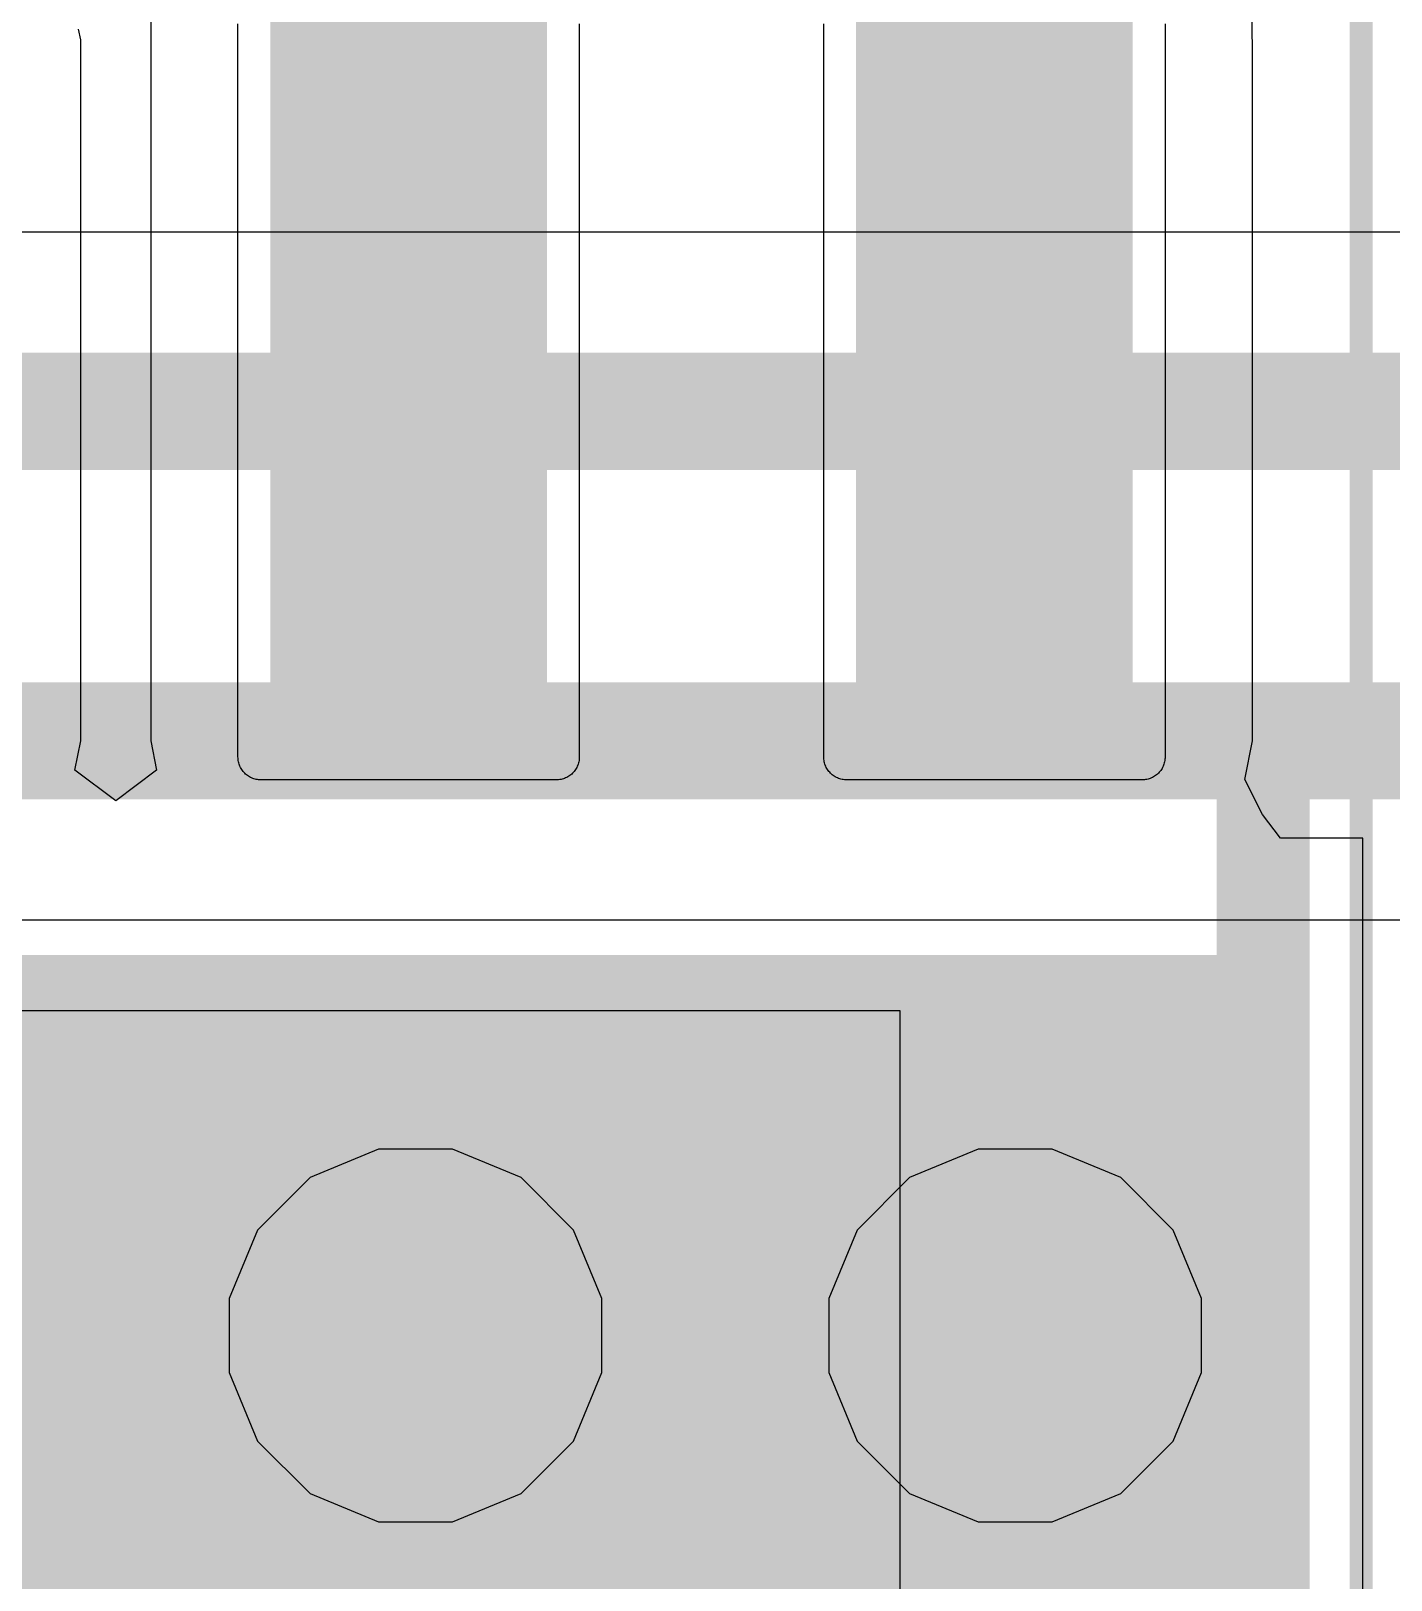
# Model space of a CAD drawing. Header units: inches. Extents: x -13 to 366, y -4 to 120.
# Drawn here: x 7.401 to 10.349, y 23.627 to 26.987 of the extents above; entities that cross this region are included whole.
import ezdxf

# ---------------------------------------------------------------- set-up
doc = ezdxf.new("R2010")
doc.units = ezdxf.units.IN
for name, color, linetype in [('Bottom Layer', 5, 'Continuous'), ('Bottom Solder', 6, 'Continuous'), ('Drill Drawing', 1, 'Continuous'), ('GND', 16, 'Continuous'), ('Mechanical 13', 56, 'Continuous'), ('Mechanical 15', 56, 'Continuous'), ('Multi-Layer', 9, 'Continuous'), ('Pad Holes', 156, 'Continuous'), ('POWER', 76, 'Continuous'), ('Top Layer', 1, 'Continuous'), ('Top Overlay', 2, 'Continuous'), ('Top Paste', 8, 'Continuous'), ('Top Solder', 216, 'Continuous')]:
    doc.layers.add(name, color=color, linetype=linetype)

# ---------------------------------------------------------------- blocks, each defined once
blk = doc.blocks.new('VREG_LM5017MR_NOPB_21')
at = {"layer": 'Bottom Layer'}
h = blk.add_hatch(color=5, dxfattribs=at)
edge = h.paths.add_edge_path()
edge.add_arc((-0.65000124, 1.95000118), 0.1499997, 0, 360)
h = blk.add_hatch(color=5, dxfattribs=at)
edge = h.paths.add_edge_path()
edge.add_arc((-0.65000124, 0.65000124), 0.1499997, 0, 360)
at = {"layer": 'Bottom Solder'}
h = blk.add_hatch(color=6, dxfattribs=at)
edge = h.paths.add_edge_path()
edge.add_arc((-0.65000124, 1.95000118), 0.2515997, 0, 360)
h = blk.add_hatch(color=6, dxfattribs=at)
edge = h.paths.add_edge_path()
edge.add_arc((-0.65000124, 0.65000124), 0.2515997, 0, 360)
at = {"layer": 'GND'}
h = blk.add_hatch(color=16, dxfattribs=at)
edge = h.paths.add_edge_path()
edge.add_arc((-0.65000124, 1.95000118), 0.1499997, 0, 360)
h = blk.add_hatch(color=16, dxfattribs=at)
edge = h.paths.add_edge_path()
edge.add_arc((-0.65000124, 0.65000124), 0.1499997, 0, 360)
at = {"layer": 'Multi-Layer'}
h = blk.add_hatch(color=9, dxfattribs=at)
edge = h.paths.add_edge_path()
edge.add_arc((-0.65000124, 1.95000118), 0.1499997, 0, 360)
h = blk.add_hatch(color=9, dxfattribs=at)
edge = h.paths.add_edge_path()
edge.add_arc((-0.65000124, 0.65000124), 0.1499997, 0, 360)
at = {"layer": 'Pad Holes'}
h = blk.add_hatch(color=7, dxfattribs=at)
edge = h.paths.add_edge_path()
edge.add_arc((-0.65000124, 1.95000118), 0.0999998, 0, 360)
h = blk.add_hatch(color=7, dxfattribs=at)
edge = h.paths.add_edge_path()
edge.add_arc((-0.65000124, 0.65000124), 0.0999998, 0, 360)
at = {"layer": 'POWER'}
h = blk.add_hatch(color=76, dxfattribs=at)
edge = h.paths.add_edge_path()
edge.add_arc((-0.65000124, 1.95000118), 0.1499997, 0, 360)
h = blk.add_hatch(color=76, dxfattribs=at)
edge = h.paths.add_edge_path()
edge.add_arc((-0.65000124, 0.65000124), 0.1499997, 0, 360)
at = {"layer": 'Top Layer'}
blk.add_hatch(color=1, dxfattribs=at).paths.add_polyline_path([(-1.47499959, 2.45000018), (1.47499959, 2.45000018), (1.47499959, -2.45000018), (-1.47499959, -2.45000018)])
h = blk.add_hatch(color=1, dxfattribs=at)
edge = h.paths.add_edge_path()
edge.add_arc((-3.45999816, 2.18999816), 0.01500124, 90, 180)
edge.add_line((-3.4749994, 2.18999816), (-3.4749994, 1.62000184))
edge.add_arc((-3.45999816, 1.62000184), 0.01500124, 180, 270)
edge.add_line((-3.45999816, 1.6050006), (-1.9400012, 1.6050006))
edge.add_arc((-1.9400012, 1.62000184), 0.01500124, 270, 360)
edge.add_line((-1.92499996, 1.62000184), (-1.92499996, 2.18999816))
edge.add_arc((-1.9400012, 2.18999816), 0.01500124, 0, 90)
edge.add_line((-1.9400012, 2.2049994), (-3.45999816, 2.2049994))
h = blk.add_hatch(color=1, dxfattribs=at)
edge = h.paths.add_edge_path()
edge.add_arc((-0.65000124, 1.95000118), 0.1499997, 0, 360)
h = blk.add_hatch(color=1, dxfattribs=at)
edge = h.paths.add_edge_path()
edge.add_arc((-3.45999816, 0.9199981599999999), 0.01500124, 90, 180)
edge.add_line((-3.4749994, 0.9199981599999999), (-3.4749994, 0.3500018399999999))
edge.add_arc((-3.45999816, 0.35000184), 0.01500124, 180, 270)
edge.add_line((-3.45999816, 0.3350005999999999), (-1.9400012, 0.3350005999999999))
edge.add_arc((-1.9400012, 0.35000184), 0.01500124, 270, 360)
edge.add_line((-1.92499996, 0.35000184), (-1.92499996, 0.91999816))
edge.add_arc((-1.9400012, 0.9199981599999999), 0.01500124, 0, 90)
edge.add_line((-1.9400012, 0.9349993999999999), (-3.45999816, 0.9349993999999999))
h = blk.add_hatch(color=1, dxfattribs=at)
edge = h.paths.add_edge_path()
edge.add_arc((-0.65000124, 0.65000124), 0.1499997, 0, 360)
at = {"layer": 'Top Paste'}
h = blk.add_hatch(color=8, dxfattribs=at)
edge = h.paths.add_edge_path()
edge.add_arc((-3.45999816, 2.18999816), 0.01500124, 90, 180)
edge.add_line((-3.4749994, 2.18999816), (-3.4749994, 1.62000184))
edge.add_arc((-3.45999816, 1.62000184), 0.01500124, 180, 270)
edge.add_line((-3.45999816, 1.6050006), (-1.9400012, 1.6050006))
edge.add_arc((-1.9400012, 1.62000184), 0.01500124, 270, 360)
edge.add_line((-1.92499996, 1.62000184), (-1.92499996, 2.18999816))
edge.add_arc((-1.9400012, 2.18999816), 0.01500124, 0, 90)
edge.add_line((-1.9400012, 2.2049994), (-3.45999816, 2.2049994))
h = blk.add_hatch(color=8, dxfattribs=at)
edge = h.paths.add_edge_path()
edge.add_arc((-3.45999816, 0.9199981599999999), 0.01500124, 90, 180)
edge.add_line((-3.4749994, 0.9199981599999999), (-3.4749994, 0.3500018399999999))
edge.add_arc((-3.45999816, 0.35000184), 0.01500124, 180, 270)
edge.add_line((-3.45999816, 0.3350005999999999), (-1.9400012, 0.3350005999999999))
edge.add_arc((-1.9400012, 0.35000184), 0.01500124, 270, 360)
edge.add_line((-1.92499996, 0.35000184), (-1.92499996, 0.91999816))
edge.add_arc((-1.9400012, 0.9199981599999999), 0.01500124, 0, 90)
edge.add_line((-1.9400012, 0.9349993999999999), (-3.45999816, 0.9349993999999999))
at = {"layer": 'Top Solder'}
h = blk.add_hatch(color=216, dxfattribs=at)
edge = h.paths.add_edge_path()
edge.add_arc((-0.65000124, 1.95000118), 0.2515997, 0, 360)
h = blk.add_hatch(color=216, dxfattribs=at)
edge = h.paths.add_edge_path()
edge.add_arc((-0.65000124, 0.65000124), 0.2515997, 0, 360)
at = {"layer": 'Mechanical 13'}
for points in [[(-1.95000118, -2.45000018, 0.127, 0.127, 0), (-1.95000118, 2.45000018, 0.127, 0.127, 0)], [(1.95000118, 2.45000018, 0.127, 0.127, 0), (-1.95000118, 2.45000018, 0.127, 0.127, 0)]]:
    blk.add_lwpolyline(points, format="xyseb", dxfattribs=at)
blk.add_lwpolyline([(-1.98175118, 2.45000018, 0.0635, 0.0635, 1), (-1.91825118, 2.45000018, 0.0635, 0.0635, 1)], format="xyseb", close=True, dxfattribs=at)
blk.add_lwpolyline([(-1.98175118, 2.45000018, 0.0635, 0.0635, 1), (-1.91825118, 2.45000018, 0.0635, 0.0635, 1)], format="xyseb", close=True, dxfattribs=at)
at = {"layer": 'Mechanical 15'}
blk.add_lwpolyline([(3.7249989, 2.69999968, 0.0499999, 0.0499999, 0), (-3.7249989, 2.69999968, 0.0499999, 0.0499999, 0)], format="xyseb", dxfattribs=at)
at = {"layer": 'Top Overlay'}
blk.add_lwpolyline([(1.95000118, 2.52499876, 0.127, 0.127, 0), (-1.95000118, 2.52499876, 0.127, 0.127, 0)], format="xyseb", dxfattribs=at)
blk.add_lwpolyline([(-1.98175118, 2.52499876, 0.0635, 0.0635, 1), (-1.91825118, 2.52499876, 0.0635, 0.0635, 1)], format="xyseb", close=True, dxfattribs=at)
at = {"layer": 'Top Paste'}
for p, q in [((-1.3550011, -1.69999914), (-1.3550011, 1.69999914)), ((-1.3550011, 1.69999914), (1.3550011, 1.69999914))]:
    blk.add_line(p, q, dxfattribs=at)
at = {"layer": 'Top Solder'}
for p, q in [((-3.49499936, 2.27499926), (-1.905, 2.27499926)), ((-1.905, 2.27499926), (-1.9023838, 2.27493068)), ((-1.9023838, 2.27493068), (-1.89977268, 2.27472494)), ((-1.89977268, 2.27472494), (-1.89717934, 2.27438458)), ((-1.89717934, 2.27438458), (-1.89460378, 2.27390706)), ((-1.89460378, 2.27390706), (-1.8920587, 2.27329746)), ((-1.8920587, 2.27329746), (-1.88954918, 2.27255324)), ((-1.88954918, 2.27255324), (-1.88708284, 2.27167948)), ((-1.88708284, 2.27167948), (-1.88466222, 2.27067618)), ((-1.88466222, 2.27067618), (-1.88230002, 2.26955096)), ((-1.88230002, 2.26955096), (-1.87999878, 2.26830128)), ((-1.87999878, 2.26830128), (-1.87776866, 2.26693476)), ((-1.87776866, 2.26693476), (-1.87560966, 2.2654514)), ((-1.87560966, 2.2654514), (-1.87353448, 2.26385628)), ((-1.87353448, 2.26385628), (-1.87154312, 2.26215702)), ((-1.87154312, 2.26215702), (-1.86964574, 2.26035616)), ((-1.86964574, 2.26035616), (-1.86784234, 2.25845624)), ((-1.86784234, 2.25845624), (-1.86614308, 2.25646488)), ((-1.86614308, 2.25646488), (-1.86454796, 2.2543897)), ((-1.86454796, 2.2543897), (-1.86306714, 2.2522307)), ((-1.86306714, 2.2522307), (-1.86169808, 2.25000058)), ((-1.86169808, 2.25000058), (-1.86045094, 2.24769934)), ((-1.86045094, 2.24769934), (-1.85932318, 2.24533714)), ((-1.85932318, 2.24533714), (-1.85831988, 2.24291906)), ((-1.85831988, 2.24291906), (-1.85744612, 2.24045018)), ((-1.85744612, 2.24045018), (-1.85670444, 2.23794066)), ((-1.85670444, 2.23794066), (-1.8560923, 2.23539558)), ((-1.8560923, 2.23539558), (-1.85561478, 2.23282256)), ((-1.85561478, 2.23282256), (-1.85527442, 2.23022668)), ((-1.85527442, 2.23022668), (-1.85506868, 2.22761556)), ((-1.85506868, 2.22761556), (-1.8550001, 2.22499936)), ((-1.8550001, 2.22499936), (-1.8550001, 1.58500064)), ((-1.3550011, -1.69999914), (-1.3550011, 1.69999914)), ((-1.3550011, 1.69999914), (1.3550011, 1.69999914)), ((-1.85527442, 1.57977332), (-1.85561478, 1.57717744)), ((-1.85506868, 1.58238444), (-1.85527442, 1.57977332)), ((-1.8550001, 1.58500064), (-1.85506868, 1.58238444)), ((-1.87353448, 1.54614372), (-1.87560966, 1.5445486)), ((-1.87154312, 1.54784298), (-1.87353448, 1.54614372)), ((-1.86964574, 1.54964384), (-1.87154312, 1.54784298)), ((-1.86784234, 1.55154376), (-1.86964574, 1.54964384)), ((-1.86614308, 1.55353512), (-1.86784234, 1.55154376)), ((-1.86454796, 1.5556103), (-1.86614308, 1.55353512)), ((-1.86306714, 1.5577693), (-1.86454796, 1.5556103)), ((-1.86169808, 1.55999942), (-1.86306714, 1.5577693)), ((-1.86045094, 1.56230066), (-1.86169808, 1.55999942)), ((-1.85932318, 1.56466286), (-1.86045094, 1.56230066)), ((-1.85831988, 1.56708094), (-1.85932318, 1.56466286)), ((-1.85744612, 1.56954982), (-1.85831988, 1.56708094)), ((-1.85670444, 1.57205934), (-1.85744612, 1.56954982)), ((-1.8560923, 1.57460442), (-1.85670444, 1.57205934)), ((-1.85561478, 1.57717744), (-1.8560923, 1.57460442)), ((-1.905, 1.53500074), (-3.49499936, 1.53500074)), ((-1.9023838, 1.53506932), (-1.905, 1.53500074)), ((-1.89977268, 1.53527506), (-1.9023838, 1.53506932)), ((-1.89717934, 1.53561542), (-1.89977268, 1.53527506)), ((-1.89460378, 1.53609294), (-1.89717934, 1.53561542)), ((-1.8920587, 1.53670254), (-1.89460378, 1.53609294)), ((-1.88954918, 1.53744676), (-1.8920587, 1.53670254)), ((-1.88708284, 1.53832052), (-1.88954918, 1.53744676)), ((-1.88466222, 1.53932382), (-1.88708284, 1.53832052)), ((-1.88230002, 1.54044904), (-1.88466222, 1.53932382)), ((-1.87999878, 1.54169872), (-1.88230002, 1.54044904)), ((-1.87776866, 1.54306524), (-1.87999878, 1.54169872)), ((-1.87560966, 1.5445486), (-1.87776866, 1.54306524)), ((-3.49499936, 1.00499926), (-1.905, 1.00499926)), ((-1.905, 1.00499926), (-1.9023838, 1.00493068)), ((-1.9023838, 1.00493068), (-1.89977268, 1.00472494)), ((-1.89977268, 1.00472494), (-1.89717934, 1.00438458)), ((-1.89717934, 1.00438458), (-1.89460378, 1.00390706)), ((-1.89460378, 1.00390706), (-1.8920587, 1.00329746)), ((-1.8920587, 1.00329746), (-1.88954918, 1.00255324)), ((-1.88954918, 1.00255324), (-1.88708284, 1.00167948)), ((-1.88708284, 1.00167948), (-1.88466222, 1.00067618)), ((-1.88466222, 1.00067618), (-1.88230002, 0.99955096)), ((-1.88230002, 0.99955096), (-1.87999878, 0.9983012800000001)), ((-1.87999878, 0.9983012800000001), (-1.87776866, 0.9969347599999998)), ((-1.87776866, 0.9969347599999998), (-1.87560966, 0.9954513999999999)), ((-1.87560966, 0.9954513999999999), (-1.87353448, 0.99385628)), ((-1.87353448, 0.99385628), (-1.87154312, 0.99215702)), ((-1.87154312, 0.99215702), (-1.86964574, 0.9903561599999999)), ((-1.86964574, 0.9903561599999999), (-1.86784234, 0.98845624)), ((-1.86784234, 0.98845624), (-1.86614308, 0.98646488)), ((-1.86614308, 0.98646488), (-1.86454796, 0.9843896999999999)), ((-1.86454796, 0.9843896999999999), (-1.86306714, 0.9822306999999999)), ((-1.86306714, 0.9822306999999999), (-1.86169808, 0.9800005799999999)), ((-1.86169808, 0.9800005799999999), (-1.86045094, 0.97769934)), ((-1.86045094, 0.97769934), (-1.85932318, 0.9753371399999999)), ((-1.85932318, 0.9753371399999999), (-1.85831988, 0.97291906)), ((-1.85831988, 0.97291906), (-1.85744612, 0.97045018)), ((-1.85744612, 0.97045018), (-1.85670444, 0.9679406599999999)), ((-1.85670444, 0.9679406599999999), (-1.8560923, 0.9653955799999999)), ((-1.8560923, 0.9653955799999999), (-1.85561478, 0.96282256)), ((-1.85561478, 0.96282256), (-1.85527442, 0.96022668)), ((-1.85527442, 0.96022668), (-1.85506868, 0.95761556)), ((-1.85506868, 0.95761556), (-1.8550001, 0.9549993599999999)), ((-1.8550001, 0.9549993599999999), (-1.8550001, 0.31500064)), ((-1.8560923, 0.30460442), (-1.85670444, 0.30205934)), ((-1.85561478, 0.30717744), (-1.8560923, 0.30460442)), ((-1.85527442, 0.30977332), (-1.85561478, 0.30717744)), ((-1.85506868, 0.31238444), (-1.85527442, 0.30977332)), ((-1.8550001, 0.31500064), (-1.85506868, 0.31238444)), ((-1.88466222, 0.26932382), (-1.88708284, 0.26832052)), ((-1.88230002, 0.27044904), (-1.88466222, 0.26932382)), ((-1.87999878, 0.2716987199999999), (-1.88230002, 0.27044904)), ((-1.87776866, 0.27306524), (-1.87999878, 0.2716987199999999)), ((-1.87560966, 0.2745486), (-1.87776866, 0.27306524)), ((-1.87353448, 0.27614372), (-1.87560966, 0.2745486)), ((-1.87154312, 0.27784298), (-1.87353448, 0.27614372)), ((-1.86964574, 0.27964384), (-1.87154312, 0.27784298)), ((-1.86784234, 0.28154376), (-1.86964574, 0.27964384)), ((-1.86614308, 0.28353512), (-1.86784234, 0.28154376)), ((-1.86454796, 0.2856103), (-1.86614308, 0.28353512)), ((-1.86306714, 0.2877693), (-1.86454796, 0.2856103)), ((-1.86169808, 0.28999942), (-1.86306714, 0.2877693)), ((-1.86045094, 0.29230066), (-1.86169808, 0.28999942)), ((-1.85932318, 0.29466286), (-1.86045094, 0.29230066)), ((-1.85831988, 0.29708094), (-1.85932318, 0.29466286)), ((-1.85744612, 0.29954982), (-1.85831988, 0.29708094)), ((-1.85670444, 0.30205934), (-1.85744612, 0.29954982)), ((-1.905, 0.26500074), (-3.49499936, 0.26500074)), ((-1.9023838, 0.26506932), (-1.905, 0.26500074)), ((-1.89977268, 0.26527506), (-1.9023838, 0.26506932)), ((-1.89717934, 0.26561542), (-1.89977268, 0.26527506)), ((-1.89460378, 0.26609294), (-1.89717934, 0.26561542)), ((-1.8920587, 0.26670254), (-1.89460378, 0.26609294)), ((-1.88954918, 0.26744676), (-1.8920587, 0.26670254)), ((-1.88708284, 0.26832052), (-1.88954918, 0.26744676))]:
    blk.add_line(p, q, dxfattribs=at)

msp = doc.modelspace()

# ---------------------------------------------------------------- hatches: boundary and pattern name
at = {"layer": 'Top Layer'}
for points in [[(7.91946092, 26.20760062), (8.519459719999999, 26.20760062), (8.519459719999999, 28.40907958), (7.91946092, 28.40907958)], [(9.18946092, 26.20760062), (9.78945972, 26.20760062), (9.78945972, 28.4089983), (9.18946092, 28.4089983)]]:
    msp.add_hatch(color=1, dxfattribs=at).paths.add_polyline_path(points)

# ---------------------------------------------------------------- linework, layer by layer
at = {"layer": 'Bottom Layer'}
for p, q in [((11.78584384, 26.55046506), (3.76787156, 26.55046506)), ((3.16551818, 25.05913708), (11.4142901, 25.05913708)), ((8.15410104, 24.56160188), (8.00561518, 24.50009578)), ((8.314822079999999, 24.56160188), (8.15410104, 24.56160188)), ((8.463307939999998, 24.50009578), (8.314822079999999, 24.56160188)), ((9.45410098, 24.56160188), (9.305615119999999, 24.50009578)), ((9.61482202, 24.56160188), (9.45410098, 24.56160188)), ((9.76330788, 24.50009578), (9.61482202, 24.56160188)), ((8.00561518, 24.50009578), (7.891967960000001, 24.38644856)), ((8.57695516, 24.38644856), (8.463307939999998, 24.50009578)), ((9.305615119999999, 24.50009578), (9.1919679, 24.38644856)), ((9.8769551, 24.38644856), (9.76330788, 24.50009578)), ((7.891967960000001, 24.38644856), (7.83046186, 24.2379627)), ((8.63846126, 24.2379627), (8.57695516, 24.38644856)), ((9.1919679, 24.38644856), (9.130461799999999, 24.2379627)), ((9.938461199999999, 24.2379627), (9.8769551, 24.38644856)), ((7.83046186, 24.2379627), (7.83046186, 24.07724166)), ((8.63846126, 24.07724166), (8.63846126, 24.2379627)), ((9.130461799999999, 24.2379627), (9.130461799999999, 24.07724166)), ((9.938461199999999, 24.07724166), (9.938461199999999, 24.2379627)), ((7.83046186, 24.07724166), (7.891967960000001, 23.9287558)), ((8.57695516, 23.9287558), (8.63846126, 24.07724166)), ((9.130461799999999, 24.07724166), (9.1919679, 23.9287558)), ((9.8769551, 23.9287558), (9.938461199999999, 24.07724166)), ((7.891967960000001, 23.9287558), (8.00561518, 23.81510858)), ((8.463307939999998, 23.81510858), (8.57695516, 23.9287558)), ((9.1919679, 23.9287558), (9.305615119999999, 23.81510858)), ((9.76330788, 23.81510858), (9.8769551, 23.9287558)), ((8.00561518, 23.81510858), (8.15410104, 23.75360248)), ((8.314822079999999, 23.75360248), (8.463307939999998, 23.81510858)), ((9.305615119999999, 23.81510858), (9.45410098, 23.75360248)), ((9.61482202, 23.75360248), (9.76330788, 23.81510858)), ((8.15410104, 23.75360248), (8.314822079999999, 23.75360248)), ((9.45410098, 23.75360248), (9.61482202, 23.75360248))]:
    msp.add_line(p, q, dxfattribs=at)
for points in [[(3.4379154, 26.162, 0.254, 0.254, 0), (12.1158, 26.162, 0.254, 0.254, 0)], [(2.83556202, 25.44760214, 0.254, 0.254, 0), (11.57519656, 25.44760214, 0.254, 0.254, 0)]]:
    msp.add_lwpolyline(points, format="xyseb", dxfattribs=at)
at = {"layer": 'Drill Drawing'}
for points in [[(7.98046156, 24.41160218, 0.0508, 0.0508, 0), (8.488461560000001, 24.41160218, 0.0508, 0.0508, 0)], [(7.98046156, 23.90360218, 0.0508, 0.0508, 0), (7.98046156, 24.41160218, 0.0508, 0.0508, 0)], [(8.488461560000001, 23.90360218, 0.0508, 0.0508, 0), (8.488461560000001, 24.41160218, 0.0508, 0.0508, 0)], [(9.2804615, 24.41160218, 0.0508, 0.0508, 0), (9.7884615, 24.41160218, 0.0508, 0.0508, 0)], [(9.2804615, 23.90360218, 0.0508, 0.0508, 0), (9.2804615, 24.41160218, 0.0508, 0.0508, 0)], [(9.7884615, 23.90360218, 0.0508, 0.0508, 0), (9.7884615, 24.41160218, 0.0508, 0.0508, 0)], [(8.08206156, 24.31000218, 0.0508, 0.0508, 0), (8.38686156, 24.31000218, 0.0508, 0.0508, 0)], [(8.08206156, 24.00520218, 0.0508, 0.0508, 0), (8.08206156, 24.31000218, 0.0508, 0.0508, 0)], [(8.38686156, 24.00520218, 0.0508, 0.0508, 0), (8.38686156, 24.31000218, 0.0508, 0.0508, 0)], [(9.382061499999999, 24.31000218, 0.0508, 0.0508, 0), (9.6868615, 24.31000218, 0.0508, 0.0508, 0)], [(9.382061499999999, 24.00520218, 0.0508, 0.0508, 0), (9.382061499999999, 24.31000218, 0.0508, 0.0508, 0)], [(9.6868615, 24.00520218, 0.0508, 0.0508, 0), (9.6868615, 24.31000218, 0.0508, 0.0508, 0)], [(8.08206156, 24.00520218, 0.0508, 0.0508, 0), (8.38686156, 24.00520218, 0.0508, 0.0508, 0)], [(9.382061499999999, 24.00520218, 0.0508, 0.0508, 0), (9.6868615, 24.00520218, 0.0508, 0.0508, 0)], [(7.98046156, 23.90360218, 0.0508, 0.0508, 0), (8.488461560000001, 23.90360218, 0.0508, 0.0508, 0)], [(9.2804615, 23.90360218, 0.0508, 0.0508, 0), (9.7884615, 23.90360218, 0.0508, 0.0508, 0)]]:
    msp.add_lwpolyline(points, format="xyseb", dxfattribs=at)
for points in [[(7.96776156, 24.41160218, 0.0254, 0.0254, 1), (7.99316156, 24.41160218, 0.0254, 0.0254, 1)], [(7.96776156, 24.41160218, 0.0254, 0.0254, 1), (7.99316156, 24.41160218, 0.0254, 0.0254, 1)], [(8.47576156, 24.41160218, 0.0254, 0.0254, 1), (8.501161559999998, 24.41160218, 0.0254, 0.0254, 1)], [(8.47576156, 24.41160218, 0.0254, 0.0254, 1), (8.501161559999998, 24.41160218, 0.0254, 0.0254, 1)], [(9.267761499999999, 24.41160218, 0.0254, 0.0254, 1), (9.2931615, 24.41160218, 0.0254, 0.0254, 1)], [(9.267761499999999, 24.41160218, 0.0254, 0.0254, 1), (9.2931615, 24.41160218, 0.0254, 0.0254, 1)], [(9.7757615, 24.41160218, 0.0254, 0.0254, 1), (9.8011615, 24.41160218, 0.0254, 0.0254, 1)], [(9.7757615, 24.41160218, 0.0254, 0.0254, 1), (9.8011615, 24.41160218, 0.0254, 0.0254, 1)], [(8.069361559999999, 24.31000218, 0.0254, 0.0254, 1), (8.09476156, 24.31000218, 0.0254, 0.0254, 1)], [(8.069361559999999, 24.31000218, 0.0254, 0.0254, 1), (8.09476156, 24.31000218, 0.0254, 0.0254, 1)], [(8.374161560000001, 24.31000218, 0.0254, 0.0254, 1), (8.39956156, 24.31000218, 0.0254, 0.0254, 1)], [(8.374161560000001, 24.31000218, 0.0254, 0.0254, 1), (8.39956156, 24.31000218, 0.0254, 0.0254, 1)], [(9.3693615, 24.31000218, 0.0254, 0.0254, 1), (9.3947615, 24.31000218, 0.0254, 0.0254, 1)], [(9.3693615, 24.31000218, 0.0254, 0.0254, 1), (9.3947615, 24.31000218, 0.0254, 0.0254, 1)], [(9.6741615, 24.31000218, 0.0254, 0.0254, 1), (9.6995615, 24.31000218, 0.0254, 0.0254, 1)], [(9.6741615, 24.31000218, 0.0254, 0.0254, 1), (9.6995615, 24.31000218, 0.0254, 0.0254, 1)], [(8.069361559999999, 24.00520218, 0.0254, 0.0254, 1), (8.09476156, 24.00520218, 0.0254, 0.0254, 1)], [(8.069361559999999, 24.00520218, 0.0254, 0.0254, 1), (8.09476156, 24.00520218, 0.0254, 0.0254, 1)], [(8.374161560000001, 24.00520218, 0.0254, 0.0254, 1), (8.39956156, 24.00520218, 0.0254, 0.0254, 1)], [(8.374161560000001, 24.00520218, 0.0254, 0.0254, 1), (8.39956156, 24.00520218, 0.0254, 0.0254, 1)], [(9.3693615, 24.00520218, 0.0254, 0.0254, 1), (9.3947615, 24.00520218, 0.0254, 0.0254, 1)], [(9.3693615, 24.00520218, 0.0254, 0.0254, 1), (9.3947615, 24.00520218, 0.0254, 0.0254, 1)], [(9.6741615, 24.00520218, 0.0254, 0.0254, 1), (9.6995615, 24.00520218, 0.0254, 0.0254, 1)], [(9.6741615, 24.00520218, 0.0254, 0.0254, 1), (9.6995615, 24.00520218, 0.0254, 0.0254, 1)], [(7.96776156, 23.90360218, 0.0254, 0.0254, 1), (7.99316156, 23.90360218, 0.0254, 0.0254, 1)], [(7.96776156, 23.90360218, 0.0254, 0.0254, 1), (7.99316156, 23.90360218, 0.0254, 0.0254, 1)], [(8.47576156, 23.90360218, 0.0254, 0.0254, 1), (8.501161559999998, 23.90360218, 0.0254, 0.0254, 1)], [(8.47576156, 23.90360218, 0.0254, 0.0254, 1), (8.501161559999998, 23.90360218, 0.0254, 0.0254, 1)], [(9.267761499999999, 23.90360218, 0.0254, 0.0254, 1), (9.2931615, 23.90360218, 0.0254, 0.0254, 1)], [(9.267761499999999, 23.90360218, 0.0254, 0.0254, 1), (9.2931615, 23.90360218, 0.0254, 0.0254, 1)], [(9.7757615, 23.90360218, 0.0254, 0.0254, 1), (9.8011615, 23.90360218, 0.0254, 0.0254, 1)], [(9.7757615, 23.90360218, 0.0254, 0.0254, 1), (9.8011615, 23.90360218, 0.0254, 0.0254, 1)]]:
    msp.add_lwpolyline(points, format="xyseb", close=True, dxfattribs=at)
at = {"layer": 'GND'}
for p, q in [((8.15410104, 24.56160188), (8.00561518, 24.50009578)), ((8.314822079999999, 24.56160188), (8.15410104, 24.56160188)), ((8.463307939999998, 24.50009578), (8.314822079999999, 24.56160188)), ((9.45410098, 24.56160188), (9.305615119999999, 24.50009578)), ((9.61482202, 24.56160188), (9.45410098, 24.56160188)), ((9.76330788, 24.50009578), (9.61482202, 24.56160188)), ((8.00561518, 24.50009578), (7.891967960000001, 24.38644856)), ((8.57695516, 24.38644856), (8.463307939999998, 24.50009578)), ((9.305615119999999, 24.50009578), (9.1919679, 24.38644856)), ((9.8769551, 24.38644856), (9.76330788, 24.50009578)), ((7.891967960000001, 24.38644856), (7.83046186, 24.2379627)), ((8.63846126, 24.2379627), (8.57695516, 24.38644856)), ((9.1919679, 24.38644856), (9.130461799999999, 24.2379627)), ((9.938461199999999, 24.2379627), (9.8769551, 24.38644856)), ((7.83046186, 24.2379627), (7.83046186, 24.07724166)), ((8.63846126, 24.07724166), (8.63846126, 24.2379627)), ((9.130461799999999, 24.2379627), (9.130461799999999, 24.07724166)), ((9.938461199999999, 24.07724166), (9.938461199999999, 24.2379627)), ((7.83046186, 24.07724166), (7.891967960000001, 23.9287558)), ((8.57695516, 23.9287558), (8.63846126, 24.07724166)), ((9.130461799999999, 24.07724166), (9.1919679, 23.9287558)), ((9.8769551, 23.9287558), (9.938461199999999, 24.07724166)), ((7.891967960000001, 23.9287558), (8.00561518, 23.81510858)), ((8.463307939999998, 23.81510858), (8.57695516, 23.9287558)), ((9.1919679, 23.9287558), (9.305615119999999, 23.81510858)), ((9.76330788, 23.81510858), (9.8769551, 23.9287558)), ((8.00561518, 23.81510858), (8.15410104, 23.75360248)), ((8.314822079999999, 23.75360248), (8.463307939999998, 23.81510858)), ((9.305615119999999, 23.81510858), (9.45410098, 23.75360248)), ((9.61482202, 23.75360248), (9.76330788, 23.81510858)), ((8.15410104, 23.75360248), (8.314822079999999, 23.75360248)), ((9.45410098, 23.75360248), (9.61482202, 23.75360248))]:
    msp.add_line(p, q, dxfattribs=at)
at = {"layer": 'POWER'}
for p, q in [((8.15410104, 24.56160188), (8.00561518, 24.50009578)), ((8.314822079999999, 24.56160188), (8.15410104, 24.56160188)), ((8.463307939999998, 24.50009578), (8.314822079999999, 24.56160188)), ((9.45410098, 24.56160188), (9.305615119999999, 24.50009578)), ((9.61482202, 24.56160188), (9.45410098, 24.56160188)), ((9.76330788, 24.50009578), (9.61482202, 24.56160188)), ((8.00561518, 24.50009578), (7.891967960000001, 24.38644856)), ((8.57695516, 24.38644856), (8.463307939999998, 24.50009578)), ((9.305615119999999, 24.50009578), (9.1919679, 24.38644856)), ((9.8769551, 24.38644856), (9.76330788, 24.50009578)), ((7.891967960000001, 24.38644856), (7.83046186, 24.2379627)), ((8.63846126, 24.2379627), (8.57695516, 24.38644856)), ((9.1919679, 24.38644856), (9.130461799999999, 24.2379627)), ((9.938461199999999, 24.2379627), (9.8769551, 24.38644856)), ((7.83046186, 24.2379627), (7.83046186, 24.07724166)), ((8.63846126, 24.07724166), (8.63846126, 24.2379627)), ((9.130461799999999, 24.2379627), (9.130461799999999, 24.07724166)), ((9.938461199999999, 24.07724166), (9.938461199999999, 24.2379627)), ((7.83046186, 24.07724166), (7.891967960000001, 23.9287558)), ((8.57695516, 23.9287558), (8.63846126, 24.07724166)), ((9.130461799999999, 24.07724166), (9.1919679, 23.9287558)), ((9.8769551, 23.9287558), (9.938461199999999, 24.07724166)), ((7.891967960000001, 23.9287558), (8.00561518, 23.81510858)), ((8.463307939999998, 23.81510858), (8.57695516, 23.9287558)), ((9.1919679, 23.9287558), (9.305615119999999, 23.81510858)), ((9.76330788, 23.81510858), (9.8769551, 23.9287558)), ((8.00561518, 23.81510858), (8.15410104, 23.75360248)), ((8.314822079999999, 23.75360248), (8.463307939999998, 23.81510858)), ((9.305615119999999, 23.81510858), (9.45410098, 23.75360248)), ((9.61482202, 23.75360248), (9.76330788, 23.81510858)), ((8.15410104, 23.75360248), (8.314822079999999, 23.75360248)), ((9.45410098, 23.75360248), (9.61482202, 23.75360248))]:
    msp.add_line(p, q, dxfattribs=at)
at = {"layer": 'Top Layer'}
for p, q in [((7.66048506, 28.40908212), (7.66048506, 26.96907992)), ((10.04843558, 26.96907992), (10.04843558, 28.40900084)), ((7.508730219999999, 26.9675991), (7.504041379999999, 26.9911703)), ((7.508730219999999, 25.44760214), (7.508730219999999, 26.9675991)), ((7.66048506, 26.96907992), (7.66019042, 26.9675991)), ((7.66019042, 26.9675991), (7.66019042, 25.44760214)), ((10.04873022, 26.9675991), (10.04843558, 26.96907992)), ((10.04873022, 25.44760214), (10.04873022, 26.9675991)), ((7.495976880000001, 25.38348492), (7.508730219999999, 25.44760214)), ((7.66019042, 25.44760214), (7.672943759999999, 25.38348492)), ((10.03201956, 25.3636018), (10.04873022, 25.44760214)), ((7.58446032, 25.31726966), (7.495976880000001, 25.38348492)), ((7.672943759999999, 25.38348492), (7.58446032, 25.31726966)), ((10.07051072, 25.2874018), (10.03201956, 25.3636018)), ((10.10973848, 25.23659926), (10.07051072, 25.2874018)), ((10.2884605, 25.23659926), (10.10973848, 25.23659926)), ((10.2884605, 21.77860262), (10.2884605, 25.23659926))]:
    msp.add_line(p, q, dxfattribs=at)

# ---------------------------------------------------------------- block references
at = {"rotation": 270}
msp.add_blockref('VREG_LM5017MR_NOPB_21', (7.58446032, 23.50760094), dxfattribs=at)

doc.saveas('drawing.dxf')
